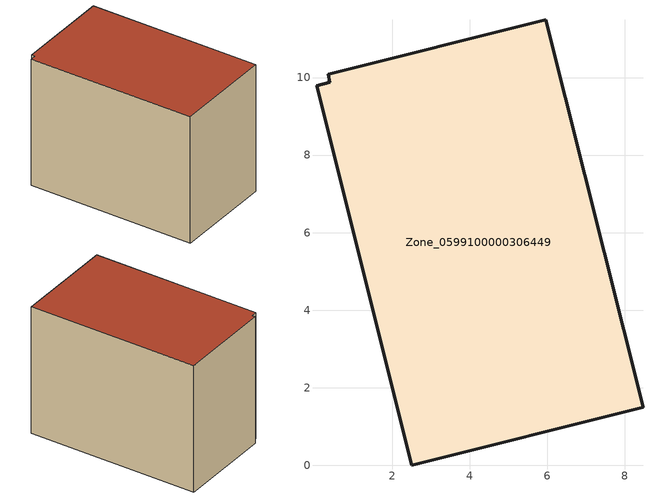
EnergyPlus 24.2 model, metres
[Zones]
Zone_0599100000306449
 floor ground (C_G): 0.05,9.79 0.4,9.87 0.35,10.08 5.96,11.49 8.47,1.5 2.51,0 z0
 wall outside (C_F): 8.47,1.5 5.96,11.49 0.35,10.08 0.4,9.87 0.05,9.79 2.51,0 8.47,1.5 z0:7.86
 roof outside (C_R): 0.4,9.87 0.05,9.79 2.51,0 8.47,1.5 5.96,11.49 0.35,10.08 z7.86
[BUILDING]
Pand.0599100000306449: North Axis=0; Terrain=City; Loads Convergence Tolerance Value=0.04; Temperature Convergence Tolerance Value=0.4; Solar Distribution=FullExterior; Maximum Number of Warmup Days=25; Minimum Number of Warmup Days=1
[Site:Location]
Rotterdam.The.Hague.AP_ZH_NLD Design_Conditions: Latitude=51.96; Longitude=4.45; Time Zone=1; Elevation=-4.5
[SITE:GROUNDTEMPERATURE:BUILDINGSURFACE]
18, 18, 18, 18, 18, 18, 18, 18, 18, 18, 18, 18
[MATERIAL] Thermal Absorptance=0.9; Solar Absorptance=0.7; Visible Absorptance=0.7
Name | Roughness | Thickness | Conductivity | Density | Specific Heat
G.TI.1965-1974 | MediumSmooth | 0.15 | 0.882353 | 540 | 1210
F.TI.1965-1974 | Rough | 0.3 | 0.697674 | 1920 | 840
R.TI.1965-1974 | MediumRough | 0.2 | 0.232558 | 1500 | 1000
[CONSTRUCTION]
C_G: G.TI.1965-1974
C_F: F.TI.1965-1974
C_R: R.TI.1965-1974
[ZONE]
Zone_0599100000306449: Type=1; Multiplier=1; Ceiling Height=Autocalculate; Volume=Autocalculate; Floor Area=autocalculate; Part of Total Floor Area=Yes
[ZONEINFILTRATION:DESIGNFLOWRATE]
Infil_Zone_0599100000306449: Zone or ZoneList or Space or SpaceList=Zone_0599100000306449; Schedule=AlwaysOn; Design Flow Rate Calculation Method=Flow/Area; Flow Rate per Floor Area=0.003; Constant Term Coefficient=1; Temperature Term Coefficient=0; Velocity Term Coefficient=0; Velocity Squared Term Coefficient=0
[HVACTEMPLATE:ZONE:IDEALLOADSAIRSYSTEM]
Zone_0599100000306449: Maximum Heating Supply Air Temperature=50; Minimum Cooling Supply Air Temperature=13; Maximum Heating Supply Air Humidity Ratio=0.0156; Minimum Cooling Supply Air Humidity Ratio=0.0077; Heating Limit=NoLimit; Cooling Limit=NoLimit; Dehumidification Control Type=ConstantSensibleHeatRatio; Cooling Sensible Heat Ratio=0.7; Dehumidification Setpoint=60; Humidification Control Type=None; Humidification Setpoint=30; Outdoor Air Method=None; Outdoor Air Flow Rate per Person=0.00944; Outdoor Air Flow Rate per Zone Floor Area=0; Outdoor Air Flow Rate per Zone=0; Demand Controlled Ventilation Type=None; Outdoor Air Economizer Type=NoEconomizer; Heat Recovery Type=None; Sensible Heat Recovery Effectiveness=0.7; Latent Heat Recovery Effectiveness=0.65
[ZONECONTROL:THERMOSTAT]
ThermostatControl_Zone_0599100000306449: Zone or ZoneList=Zone_0599100000306449; Control Type Schedule=DualSetpointControlType; Control 1=Thermostat_Zone_0599100000306449; Temperature Difference Between Cutout And Setpoint=0
[THERMOSTATSETPOINT:DUALSETPOINT]
Thermostat_Zone_0599100000306449: Heating Setpoint Temperature Schedule=HeatingSetpoint_Zone_0599100000306449; Cooling Setpoint Temperature Schedule=CoolingSetpoint_Zone_0599100000306449
[SCHEDULE:COMPACT]
HeatingSetpoint_Zone_0599100000306449: Through: 12/31, For: AllDays, Until: 24:00, 21
CoolingSetpoint_Zone_0599100000306449: Through: 12/31, For: AllDays, Until: 24:00, 24
DualSetpointControlType: Through: 12/31, For: AllDays, Until: 24:00, 4
AlwaysOn: Through: 12/31, For: AllDays, Until: 24:00, 1
